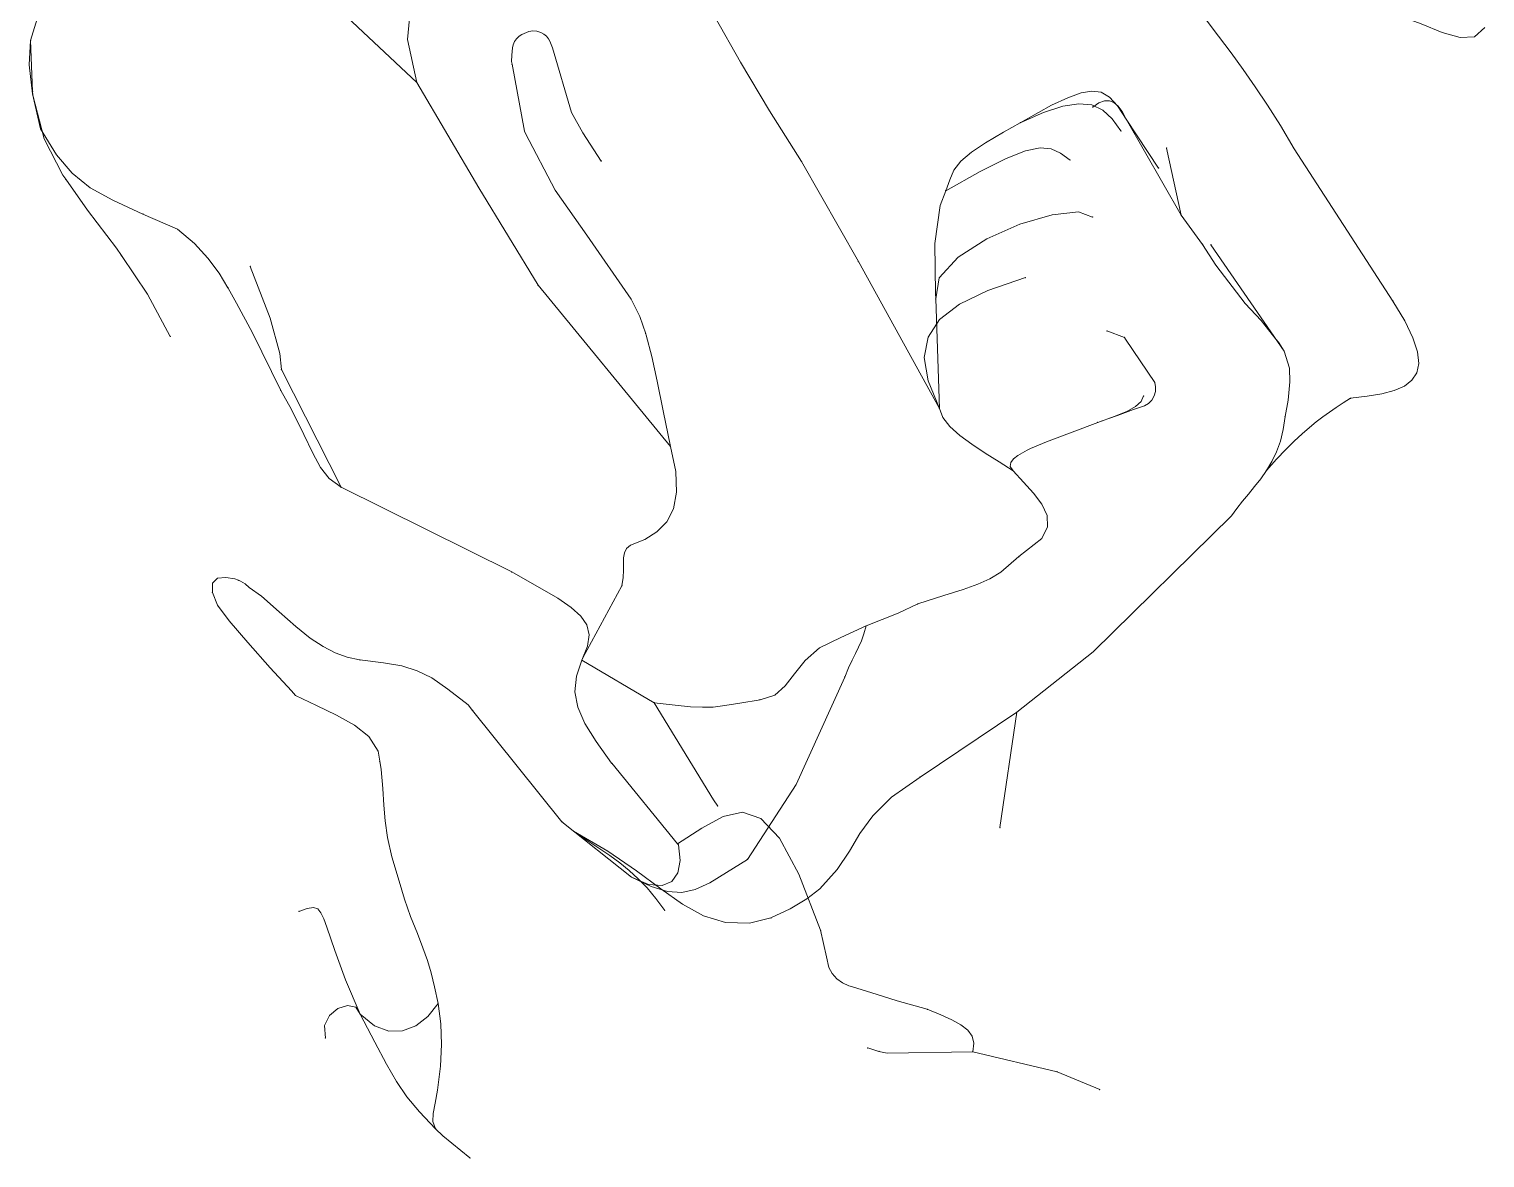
# Model space of a CAD drawing. Extents: x 803230 to 804652, y 9120146 to 9122355.
# Drawn here: x 803247 to 804646, y 9120146 to 9121231 of the extents above; entities that cross this region are included whole.
import ezdxf

# ---------------------------------------------------------------- set-up
doc = ezdxf.new("R2010")
doc.units = 0
doc.header["$MEASUREMENT"] = 0
for name, color, linetype, lineweight in [('CH', 96, 'Continuous', 0), ('F10', 96, 'Continuous', 0), ('F10-1', 96, 'Continuous', 0), ('F10-2', 96, 'Continuous', 0), ('F10-3', 96, 'Continuous', 0), ('F10-4', 96, 'Continuous', 0), ('F10-5', 96, 'Continuous', 0), ('F10-6', 96, 'Continuous', 0), ('F10-7', 96, 'Continuous', 0), ('F10-8', 96, 'Continuous', 0), ('F10-9', 96, 'Continuous', 0), ('F10_R18', 96, 'Continuous', 0), ('F10_R19', 96, 'Continuous', 0), ('F10_R20', 96, 'Continuous', 0), ('F10_R21', 96, 'Continuous', 0), ('F10_R22', 96, 'Continuous', 0), ('F10_R23', 96, 'Continuous', 0), ('F10_R24', 96, 'Continuous', 0), ('F10_R25', 96, 'Continuous', 0), ('F10_R26', 96, 'Continuous', 0), ('F10_R27', 96, 'Continuous', 0), ('F10_R28', 96, 'Continuous', 0), ('F10_R29', 96, 'Continuous', 0), ('F10_R29-1', 96, 'Continuous', 0), ('F10_R30', 96, 'Continuous', 0), ('F10_R31', 96, 'Continuous', 0), ('F10_R32', 96, 'Continuous', 0), ('F10_R33', 96, 'Continuous', 0), ('F10_R34', 96, 'Continuous', 0), ('F10_R35', 96, 'Continuous', 0), ('F10_R36', 96, 'Continuous', 0), ('F10_R37', 96, 'Continuous', 0), ('F10_R38', 96, 'Continuous', 0), ('F10_R39', 96, 'Continuous', 0), ('F10_R40', 96, 'Continuous', 0), ('F10_R41', 96, 'Continuous', 0), ('F10_R42', 96, 'Continuous', 0), ('F10_R43', 96, 'Continuous', 0), ('F10_R44', 96, 'Continuous', 0), ('F10_R45', 96, 'Continuous', 0), ('F12', 96, 'Continuous', 0), ('F12-1', 96, 'Continuous', 0), ('F12-2', 96, 'Continuous', 0), ('F12-3', 96, 'Continuous', 0), ('F12-4', 96, 'Continuous', 0), ('F12-5', 96, 'Continuous', 0), ('F12-6', 96, 'Continuous', 0), ('F12-7', 96, 'Continuous', 0), ('F12-8', 96, 'Continuous', 0), ('F12-9', 96, 'Continuous', 0), ('F12_R01', 96, 'Continuous', 0), ('F12_R02', 96, 'Continuous', 0), ('F12_R03', 96, 'Continuous', 0), ('F12_R04', 96, 'Continuous', 0), ('F12_R05', 96, 'Continuous', 0), ('F12_R06', 96, 'Continuous', 0), ('F12_R07', 96, 'Continuous', 0), ('F12_R08', 96, 'Continuous', 0), ('F12_R09', 96, 'Continuous', 0), ('F12_R10', 96, 'Continuous', 0), ('F12_R11', 96, 'Continuous', 0), ('F12_R12', 96, 'Continuous', 0), ('F12_R13', 96, 'Continuous', 0), ('F12_R14', 96, 'Continuous', 0), ('F12_R15', 96, 'Continuous', 0), ('F12_R16', 96, 'Continuous', 0), ('F12_R17', 96, 'Continuous', 0), ('F12_R18', 96, 'Continuous', 0), ('F12_R20', 96, 'Continuous', 0), ('F13', 96, 'Continuous', 0), ('F13-1', 96, 'Continuous', 0), ('F13-2', 96, 'Continuous', 0), ('F13-3', 96, 'Continuous', 0), ('F13-4', 96, 'Continuous', 0), ('F13-5', 96, 'Continuous', 0), ('F13-6', 96, 'Continuous', 0), ('F13-7', 96, 'Continuous', 0), ('F13-8', 96, 'Continuous', 0), ('F13-9', 96, 'Continuous', 0), ('F13_R01', 96, 'Continuous', 0), ('F13_R02', 96, 'Continuous', 0), ('F13_R03', 96, 'Continuous', 0), ('F13_R04', 96, 'Continuous', 0), ('F13_R05', 96, 'Continuous', 0), ('F13_R06', 96, 'Continuous', 0), ('F13_R06-1', 96, 'Continuous', 0), ('F13_R06-2', 96, 'Continuous', 0), ('F13_R06-3', 96, 'Continuous', 0), ('F13_R07', 96, 'Continuous', 0), ('F13_R08', 96, 'Continuous', 0), ('F13_R09', 96, 'Continuous', 0), ('F14', 96, 'Continuous', 0), ('F14-1', 96, 'Continuous', 0), ('F14-2', 96, 'Continuous', 0), ('F14-3', 96, 'Continuous', 0), ('F14_R01', 96, 'Continuous', 0), ('F14_R02', 96, 'Continuous', 0), ('F14_R03', 96, 'Continuous', 0), ('F14_R04', 96, 'Continuous', 0), ('F14_R05', 96, 'Continuous', 0), ('F14_R06', 96, 'Continuous', 0), ('F14_R07', 96, 'Continuous', 0), ('F9_R01', 96, 'Continuous', 0), ('F9_R02', 96, 'Continuous', 0), ('F9_R03', 96, 'Continuous', 0), ('F9_R08', 96, 'Continuous', 0), ('F9_R09', 96, 'Continuous', 0), ('F9_R10', 96, 'Continuous', 0), ('F9_R11', 96, 'Continuous', 0), ('F9_R12', 96, 'Continuous', 0), ('Node-1', 96, 'Continuous', 0), ('Node-100', 96, 'Continuous', 0), ('Node-14', 96, 'Continuous', 0), ('Node-15', 96, 'Continuous', 0), ('Node-16', 96, 'Continuous', 0), ('Node-18', 96, 'Continuous', 0), ('Node-19', 96, 'Continuous', 0), ('Node-20', 96, 'Continuous', 0), ('Node-21', 96, 'Continuous', 0), ('Node-22', 96, 'Continuous', 0), ('Node-23', 96, 'Continuous', 0), ('Node-24', 96, 'Continuous', 0), ('Node-25', 96, 'Continuous', 0), ('Node-26', 96, 'Continuous', 0), ('Node-27', 96, 'Continuous', 0), ('Node-28', 96, 'Continuous', 0), ('Node-29', 96, 'Continuous', 0), ('Node-30', 96, 'Continuous', 0), ('Node-31', 96, 'Continuous', 0), ('Node-32', 96, 'Continuous', 0), ('Node-33', 96, 'Continuous', 0), ('Node-34', 96, 'Continuous', 0), ('Node-35', 96, 'Continuous', 0), ('Node-36', 96, 'Continuous', 0), ('Node-37', 96, 'Continuous', 0), ('Node-38', 96, 'Continuous', 0), ('Node-40', 96, 'Continuous', 0), ('Node-41', 96, 'Continuous', 0), ('Node-48', 96, 'Continuous', 0), ('Node-62', 96, 'Continuous', 0), ('Node-64', 96, 'Continuous', 0), ('Node-65', 96, 'Continuous', 0), ('Node-66', 96, 'Continuous', 0), ('Node-67', 96, 'Continuous', 0), ('Node-68', 96, 'Continuous', 0), ('Node-69', 96, 'Continuous', 0), ('Node-70', 96, 'Continuous', 0), ('Node-71', 96, 'Continuous', 0), ('Node-72', 96, 'Continuous', 0), ('Node-73', 96, 'Continuous', 0), ('Node-74', 96, 'Continuous', 0), ('Node-75', 96, 'Continuous', 0), ('Node-76', 96, 'Continuous', 0), ('Node-77', 96, 'Continuous', 0), ('Node-78', 96, 'Continuous', 0), ('Node-79', 96, 'Continuous', 0), ('Node-80', 96, 'Continuous', 0), ('Node-81', 96, 'Continuous', 0), ('Node-83', 96, 'Continuous', 0), ('Node-85', 96, 'Continuous', 0), ('Node-86', 96, 'Continuous', 0), ('Node-87', 96, 'Continuous', 0), ('Node-88', 96, 'Continuous', 0), ('Node-89', 96, 'Continuous', 0), ('Node-94', 96, 'Continuous', 0), ('Road-1', 96, 'Continuous', 0), ('Road-2', 96, 'Continuous', 0), ('Road-3', 96, 'Continuous', 0), ('Road_A', 96, 'Continuous', 0), ('Road_A-1', 96, 'Continuous', 0), ('Road_A-10', 96, 'Continuous', 0), ('Road_A-11', 96, 'Continuous', 0), ('Road_A-12', 96, 'Continuous', 0), ('Road_A-13', 96, 'Continuous', 0), ('Road_A-14', 96, 'Continuous', 0), ('Road_A-16', 96, 'Continuous', 0), ('Road_A-17', 96, 'Continuous', 0), ('Road_A-2', 96, 'Continuous', 0), ('Road_A-3', 96, 'Continuous', 0), ('Road_A-4', 96, 'Continuous', 0), ('Road_A-5', 96, 'Continuous', 0), ('Road_A-6', 96, 'Continuous', 0), ('Road_A-7', 96, 'Continuous', 0), ('Road_A-8', 96, 'Continuous', 0), ('Road_A-9', 96, 'Continuous', 0), ('Road_STK', 96, 'Continuous', 0), ('Road_STK-1', 96, 'Continuous', 0), ('Road_STK-2', 96, 'Continuous', 0), ('Road_STK-3', 96, 'Continuous', 0), ('STK01', 96, 'Continuous', 0), ('STK02', 96, 'Continuous', 0), ('STK03', 96, 'Continuous', 0), ('STK_C1', 96, 'Continuous', 0), ('STK_C2-4', 96, 'Continuous', 0)]:
    doc.layers.add(name, color=color, linetype=linetype, lineweight=lineweight)

msp = doc.modelspace()

# ---------------------------------------------------------------- linework, layer by layer
at = {"layer": 'CH'}
msp.add_point((803670.4, 9120146.3, 4122), dxfattribs=at)
at = {"layer": 'F10'}
msp.add_point((804247.3, 9121105.3, 4020), dxfattribs=at)
at = {"layer": 'F10-1'}
msp.add_point((804282.8, 9120941.1, 3980), dxfattribs=at)
at = {"layer": 'F10-2'}
msp.add_point((804269.1, 9121156.2, 4040), dxfattribs=at)
at = {"layer": 'F10-3'}
msp.add_point((804318, 9120878.5, 3990), dxfattribs=at)
at = {"layer": 'F10-4'}
msp.add_point((804332.5, 9121097.5, 4040), dxfattribs=at)
at = {"layer": 'F10-5'}
msp.add_point((804340.2, 9121116.8, 4050), dxfattribs=at)
at = {"layer": 'F10-6'}
msp.add_point((804269, 9121050.4, 4010), dxfattribs=at)
at = {"layer": 'F10-7'}
msp.add_point((804204.4, 9120992.3, 4000), dxfattribs=at)
at = {"layer": 'F10-8'}
msp.add_point((804382.8, 9121023.8, 4060), dxfattribs=at)
at = {"layer": 'F10-9'}
msp.add_point((804296.2, 9121133.3, 4030), dxfattribs=at)
at = {"layer": 'F10_R18'}
msp.add_polyline3d([(803825.6, 9120416.2, 4040), (803844.7, 9120407.1, 4038.3), (803860.4, 9120402.3, 4036.9), (803874, 9120401.4, 4035.8), (803887.1, 9120404.3, 4034.7), (803901, 9120410.7, 4033.5), (803917.2, 9120420.4, 4031.9), (803937.2, 9120433.1, 4030)], dxfattribs=at)
at = {"layer": 'F10_R19'}
msp.add_polyline3d([(803937.2, 9120433.1, 4030), (803984, 9120505, 4030)], dxfattribs=at)
at = {"layer": 'F10_R20'}
msp.add_polyline3d([(804030.8, 9120608.3, 4020), (803984, 9120505, 4030)], dxfattribs=at)
at = {"layer": 'F10_R21'}
msp.add_polyline3d([(804051.2, 9120657.5, 4020), (804049.1, 9120649.8, 4020), (804046.7, 9120643.2, 4020), (804044, 9120637.1, 4020), (804041.1, 9120631.1, 4020), (804037.9, 9120624.7, 4020), (804034.5, 9120617.2, 4020), (804030.8, 9120608.3, 4020)], dxfattribs=at)
at = {"layer": 'F10_R22'}
msp.add_polyline3d([(804101, 9120678.7, 4020), (804082.1, 9120669.9, 4020), (804051.2, 9120657.5, 4020)], dxfattribs=at)
at = {"layer": 'F10_R23'}
msp.add_polyline3d([(804101, 9120678.7, 4020), (804126, 9120686.7, 4017.6), (804144.6, 9120692.6, 4015.8), (804158.7, 9120697.7, 4014.4), (804170.2, 9120702.9, 4013.3), (804180.9, 9120709.3, 4012.1), (804198.2, 9120724.2, 4010)], dxfattribs=at)
at = {"layer": 'F10_R24'}
msp.add_polyline3d([(804192.6, 9120806.6, 4000), (804202.7, 9120795.8, 4001.4), (804212.3, 9120785.1, 4002.8), (804220.3, 9120774.5, 4004), (804225.2, 9120763.8, 4005.1), (804225.7, 9120752.9, 4006.2), (804220.3, 9120741.7, 4007.3), (804198.2, 9120724.2, 4010)], dxfattribs=at)
at = {"layer": 'F10_R25'}
msp.add_polyline3d([(804121.7, 9120866.6, 4000), (804125, 9120857.8, 4000), (804131.7, 9120849.2, 4000), (804141.3, 9120840.6, 4000), (804152.8, 9120832.1, 4000), (804165.7, 9120823.7, 4000), (804179.2, 9120815.2, 4000), (804192.6, 9120806.6, 4000)], dxfattribs=at)
at = {"layer": 'F10_R26'}
msp.add_polyline3d([(804199.5, 9121141.1, 4030), (804183.3, 9121132, 4028.1), (804166.1, 9121121.8, 4026.1), (804152.5, 9121112.7, 4024.5), (804142.5, 9121104.1, 4023.2), (804135.7, 9121095.4, 4022.1), (804131.8, 9121086.1, 4021.1), (804127.9, 9121075.7, 4020)], dxfattribs=at)
at = {"layer": 'F10_R27'}
msp.add_polyline3d([(804127.9, 9121075.7, 4020), (804122.5, 9121061.6, 4018.6), (804117.3, 9121025, 4015.1), (804118, 9120977.1, 4010.5), (804118.2, 9120971.8, 4010)], dxfattribs=at)
at = {"layer": 'F10_R28'}
msp.add_polyline3d([(804127.9, 9121075.7, 4020), (804160.8, 9121094.1, 4020), (804185.9, 9121106.6, 4020), (804204.6, 9121114, 4020), (804218.5, 9121116.9, 4020), (804229.2, 9121116, 4020), (804238.3, 9121111.9, 4020), (804247.3, 9121105.3, 4020)], dxfattribs=at)
at = {"layer": 'F10_R29'}
msp.add_polyline3d([(804118.2, 9120971.8, 4010), (804121.6, 9120992.1, 4010), (804139.7, 9121011.8, 4010), (804167.3, 9121029.4, 4010), (804199.2, 9121043.5, 4010), (804230.3, 9121052.7, 4010), (804255.3, 9121055.5, 4010), (804269, 9121050.4, 4010)], dxfattribs=at)
at = {"layer": 'F10_R29-1'}
msp.add_polyline3d([(804299.6, 9120934.8, 3980), (804282.8, 9120941.1, 3980)], dxfattribs=at)
at = {"layer": 'F10_R30'}
msp.add_polyline3d([(804118.2, 9120971.8, 4010), (804121.7, 9120866.6, 4000)], dxfattribs=at)
at = {"layer": 'F10_R31'}
msp.add_polyline3d([(804121.7, 9120866.6, 4000), (804111, 9120893, 4000), (804107.2, 9120915.6, 4000), (804110.8, 9120935, 4000), (804121.9, 9120951.9, 4000), (804141, 9120966.7, 4000), (804168.4, 9120980, 4000), (804204.4, 9120992.3, 4000)], dxfattribs=at)
at = {"layer": 'F10_R32'}
msp.add_polyline3d([(804274, 9120853.1, 3990), (804289.7, 9120858.7, 3990), (804301.8, 9120863.7, 3990), (804310.3, 9120868.3, 3990), (804315.6, 9120873.1, 3990), (804318, 9120878.5, 3990)], dxfattribs=at)
at = {"layer": 'F10_R33'}
msp.add_polyline3d([(804274, 9120853.1, 3990), (804224.7, 9120834.5, 3995.2), (804209.4, 9120828.1, 3996.8), (804206.1, 9120826.3, 3997.2), (804201.7, 9120824, 3997.7), (804197, 9120821.3, 3998.2), (804193, 9120818.1, 3998.7), (804190.3, 9120814.5, 3999.1), (804189.9, 9120810.7, 3999.5), (804192.6, 9120806.6, 4000)], dxfattribs=at)
at = {"layer": 'F10_R34'}
msp.add_polyline3d([(804299.6, 9120934.8, 3980), (804300.6, 9120933.2, 3980.1), (804328.7, 9120891.6, 3984.1), (804329.6, 9120887.3, 3984.5), (804329.4, 9120882.8, 3984.8), (804328.1, 9120878.5, 3985.2), (804325.8, 9120874.6, 3985.5), (804322.6, 9120871.4, 3985.9), (804318.8, 9120869, 3986.2), (804308.2, 9120865.4, 3987.1), (804293.1, 9120859.9, 3988.4), (804278.1, 9120854.5, 3989.7), (804274, 9120853.1, 3990)], dxfattribs=at)
at = {"layer": 'F10_R35'}
msp.add_polyline3d([(804301.2, 9121144.6, 4040), (804354.1, 9121052.3, 4050)], dxfattribs=at)
at = {"layer": 'F10_R36'}
msp.add_polyline3d([(804301.2, 9121144.6, 4040), (804297.4, 9121151.8, 4040), (804293.5, 9121157.2, 4040), (804289.5, 9121160.7, 4040), (804285.2, 9121162.3, 4040), (804280.4, 9121162.1, 4040), (804275.1, 9121160.1, 4040), (804269.1, 9121156.2, 4040)], dxfattribs=at)
at = {"layer": 'F10_R37'}
msp.add_polyline3d([(804301.2, 9121144.6, 4040), (804332.5, 9121097.5, 4040)], dxfattribs=at)
at = {"layer": 'F10_R38'}
msp.add_polyline3d([(804301.2, 9121144.6, 4040), (804293.1, 9121157.3, 4038.9), (804285.3, 9121165.8, 4038), (804277.3, 9121170.5, 4037.3), (804268.4, 9121171.6, 4036.6), (804257.9, 9121169.7, 4035.8), (804245.2, 9121165, 4034.8), (804229.6, 9121157.9, 4033.5), (804204.4, 9121143.8, 4030.6), (804199.5, 9121141.1, 4030)], dxfattribs=at)
at = {"layer": 'F10_R39'}
msp.add_polyline3d([(804199.5, 9121141.1, 4030), (804221.9, 9121151, 4030), (804240.4, 9121157.1, 4030), (804255.7, 9121159.4, 4030), (804268.2, 9121158.2, 4030), (804278.7, 9121153.3, 4030), (804287.9, 9121145, 4030), (804296.2, 9121133.3, 4030)], dxfattribs=at)
at = {"layer": 'F10_R40'}
msp.add_polyline3d([(804354.1, 9121052.3, 4050), (804374.8, 9121024.2, 4050)], dxfattribs=at)
at = {"layer": 'F10_R41'}
msp.add_polyline3d([(804354.1, 9121052.3, 4050), (804340.2, 9121116.8, 4050)], dxfattribs=at)
at = {"layer": 'F10_R42'}
msp.add_polyline3d([(804374.8, 9121024.2, 4050), (804387.4, 9121004.3, 4051.9), (804415.8, 9120967.4, 4055.7), (804431.1, 9120951.1, 4057.5), (804445.3, 9120933.1, 4059.4), (804447.6, 9120930.2, 4059.7), (804453.1, 9120921.7, 4060)], dxfattribs=at)
at = {"layer": 'F10_R43'}
msp.add_polyline3d([(804382.8, 9121023.8, 4060), (804453.1, 9120921.7, 4060)], dxfattribs=at)
at = {"layer": 'F10_R44'}
msp.add_polyline3d([(804453.1, 9120921.7, 4060), (804458.4, 9120905.1, 4061), (804458.7, 9120892.1, 4061.7), (804457, 9120874.5, 4062.6), (804454.1, 9120858.7, 4063.5)], dxfattribs=at)
at = {"layer": 'F10_R45'}
msp.add_polyline3d([(804454.1, 9120858.7, 4063.6), (804452.3, 9120846.4, 4063.4), (804449.5, 9120835.1, 4063.3), (804445.7, 9120824.9, 4063.2), (804441.2, 9120815.6, 4063.1), (804436.1, 9120807, 4063)], dxfattribs=at)
at = {"layer": 'F12'}
msp.add_point((803847.6, 9120583.7, 4010), dxfattribs=at)
at = {"layer": 'F12-1'}
msp.add_point((803908.7, 9120484.4, 4000), dxfattribs=at)
at = {"layer": 'F12-2'}
msp.add_point((803770.1, 9120460.2, 4050), dxfattribs=at)
at = {"layer": 'F12-3'}
msp.add_point((803752.4, 9121076.2, 3970), dxfattribs=at)
at = {"layer": 'F12-4'}
msp.add_point((803711, 9121197.4, 3960), dxfattribs=at)
at = {"layer": 'F12-5'}
msp.add_point((803870.1, 9120448.2, 4030), dxfattribs=at)
at = {"layer": 'F12-6'}
msp.add_point((803806.7, 9120525.5, 4020), dxfattribs=at)
at = {"layer": 'F12-7'}
msp.add_point((803796.7, 9121104.2, 3950), dxfattribs=at)
at = {"layer": 'F12-8'}
msp.add_point((803857.7, 9120384.1, 4040), dxfattribs=at)
at = {"layer": 'F12-9'}
msp.add_point((803839.5, 9120938.4, 3980), dxfattribs=at)
at = {"layer": 'F12_R01'}
msp.add_polyline3d([(803770.1, 9120460.2, 4050), (803782.9, 9120451.7, 4048.7), (803804.9, 9120436.8, 4046.4), (803814.5, 9120429.7, 4045.4), (803823.6, 9120422.4, 4044.4), (803832.2, 9120414.5, 4043.4), (803840.7, 9120405.7, 4042.4), (803849.1, 9120395.7, 4041.2), (803857.7, 9120384.1, 4040)], dxfattribs=at)
at = {"layer": 'F12_R02'}
msp.add_polyline3d([(803825.6, 9120416.2, 4040), (803825.9, 9120416, 4040), (803842.2, 9120409, 4037.7), (803855.1, 9120407.9, 4036.1), (803864.5, 9120411.8, 4034.8), (803870.3, 9120420.2, 4033.6), (803872.5, 9120432.2, 4032), (803871, 9120447.2, 4030.1), (803870.1, 9120448.2, 4030)], dxfattribs=at)
at = {"layer": 'F12_R03'}
msp.add_polyline3d([(803870.1, 9120448.2, 4030), (803806.7, 9120525.5, 4020), (803806.6, 9120525.6, 4020)], dxfattribs=at)
at = {"layer": 'F12_R04'}
msp.add_polyline3d([(803806.6, 9120525.6, 4020), (803791.9, 9120546.3, 4017.7), (803780.9, 9120563.9, 4015.8), (803774, 9120579.4, 4014.2), (803771.3, 9120594.1, 4012.9), (803772.9, 9120609.4, 4011.5), (803778.1, 9120624.6, 4010)], dxfattribs=at)
at = {"layer": 'F12_R05'}
msp.add_polyline3d([(803904.5, 9120490.4, 4000), (803847.6, 9120583.7, 4010)], dxfattribs=at)
at = {"layer": 'F12_R06'}
msp.add_polyline3d([(803778.1, 9120624.6, 4010), (803847.6, 9120583.7, 4010)], dxfattribs=at)
at = {"layer": 'F12_R07'}
msp.add_polyline3d([(803778.1, 9120624.6, 4010), (803778.8, 9120626.7, 4009.8), (803816.5, 9120696.2, 4000)], dxfattribs=at)
at = {"layer": 'F12_R08'}
msp.add_polyline3d([(803863.2, 9120830.1, 3990), (803868.3, 9120805.9, 3992.1), (803869.1, 9120786.1, 3993.8), (803866, 9120770.1, 3995.2), (803859.6, 9120757.5, 3996.4), (803850.2, 9120747.8, 3997.6), (803838.4, 9120740.5, 3998.7), (803824.7, 9120735.1, 4000)], dxfattribs=at)
at = {"layer": 'F12_R09'}
msp.add_polyline3d([(803816.5, 9120696.2, 4000), (803817.7, 9120704.1, 4000), (803818, 9120711.2, 4000), (803817.9, 9120717.5, 4000), (803818, 9120723, 4000), (803818.9, 9120727.8, 4000), (803820.9, 9120731.8, 4000), (803824.7, 9120735.1, 4000)], dxfattribs=at)
at = {"layer": 'F12_R10'}
msp.add_polyline3d([(803863.2, 9120830.1, 3990), (803856.1, 9120864.1, 3986.9), (803850.5, 9120892.6, 3984.2), (803845.4, 9120916.5, 3982), (803840, 9120937, 3980.1), (803839.5, 9120938.4, 3980)], dxfattribs=at)
at = {"layer": 'F12_R11'}
msp.add_polyline3d([(803779, 9121131.3, 3950), (803796.7, 9121104.2, 3950)], dxfattribs=at)
at = {"layer": 'F12_R12'}
msp.add_polyline3d([(803711, 9121197.4, 3960), (803710.5, 9121200.1, 3959.8), (803710.6, 9121205.9, 3959.5), (803711.4, 9121213.2, 3959), (803712, 9121216, 3958.9), (803713.3, 9121219.1, 3958.7), (803715.2, 9121221.9, 3958.6), (803717.6, 9121224.2, 3958.5), (803720.2, 9121225.9, 3958.4), (803727.2, 9121228.8, 3958), (803731, 9121229.4, 3957.9), (803734.8, 9121229.1, 3957.7), (803738.5, 9121227.9, 3957.6), (803741.4, 9121226.3, 3957.5), (803743.9, 9121224.2, 3957.4), (803745.9, 9121221.6, 3957.3), (803747.1, 9121219.6, 3957.2), (803749.7, 9121213.2, 3956.7), (803768.2, 9121150.8, 3951.6), (803779, 9121131.3, 3950)], dxfattribs=at)
at = {"layer": 'F12_R13'}
msp.add_polyline3d([(803752.4, 9121076.2, 3970), (803723.7, 9121130.7, 3965.1), (803722.9, 9121133, 3965.1), (803711, 9121197.4, 3960)], dxfattribs=at)
at = {"layer": 'F12_R14'}
msp.add_polyline3d([(803782.7, 9121033.1, 3970), (803752.4, 9121076.2, 3970)], dxfattribs=at)
at = {"layer": 'F12_R15'}
msp.add_polyline3d([(803839.5, 9120938.4, 3980), (803833.6, 9120955, 3978.4), (803825.4, 9120971.6, 3976.7), (803782.7, 9121033.1, 3970)], dxfattribs=at)
at = {"layer": 'F12_R16'}
msp.add_polyline3d([(803847.6, 9120583.7, 4010), (803867.6, 9120581.4, 4012), (803882.4, 9120579.9, 4013.4), (803893.9, 9120579.3, 4014.6), (803904.3, 9120579.6, 4015.6), (803915.6, 9120580.9, 4016.7), (803929.9, 9120583.2, 4018.1), (803949.3, 9120586.5, 4020.1)], dxfattribs=at)
at = {"layer": 'F12_R17'}
msp.add_polyline3d([(804051.2, 9120657.5, 4020), (804027.1, 9120646.5, 4020), (804006.6, 9120636.5, 4020), (803992.6, 9120624.3, 4020), (803982.4, 9120611.5, 4020.1), (803973.5, 9120599.8, 4020.1), (803963.4, 9120590.9, 4020.1), (803949.3, 9120586.5, 4020.1)], dxfattribs=at)
at = {"layer": 'F12_R18'}
msp.add_polyline3d([(803904.5, 9120490.4, 4000), (803908.7, 9120484.4, 4000)], dxfattribs=at)
at = {"layer": 'F12_R20'}
msp.add_polyline3d([(803758.8, 9120469.3, 4050), (803825.6, 9120416.2, 4040)], dxfattribs=at)
at = {"layer": 'F13'}
msp.add_point((803489.2, 9120903.9, 4000), dxfattribs=at)
at = {"layer": 'F13-1'}
msp.add_point((803488.6, 9120883.9, 4010), dxfattribs=at)
at = {"layer": 'F13-2'}
msp.add_point((803459.3, 9121003.1, 3990), dxfattribs=at)
at = {"layer": 'F13-3'}
msp.add_point((803382.4, 9120935.7, 4080), dxfattribs=at)
at = {"layer": 'F13-4'}
msp.add_point((803335.4, 9121013.4, 4070), dxfattribs=at)
at = {"layer": 'F13-5'}
msp.add_point((803437.8, 9120982.6, 4020), dxfattribs=at)
at = {"layer": 'F13-6'}
msp.add_point((803356, 9121053.4, 4030), dxfattribs=at)
at = {"layer": 'F13-7'}
msp.add_point((803281.8, 9121086.8, 4060), dxfattribs=at)
at = {"layer": 'F13-8'}
msp.add_point((803257.6, 9121135.3, 4040), dxfattribs=at)
at = {"layer": 'F13-9'}
msp.add_point((803250, 9121171.1, 4050), dxfattribs=at)
at = {"layer": 'F13_R01'}
msp.add_polyline3d([(803248.1, 9121220.2, 4044.6), (803254.3, 9121241.1, 4045.7), (803265.4, 9121260.9, 4047), (803281.5, 9121281.4, 4048.3), (803302.7, 9121304.1, 4050)], dxfattribs=at)
at = {"layer": 'F13_R02'}
msp.add_polyline3d([(803710.6, 9120709.4, 4000), (803546.6, 9120790.8, 4000)], dxfattribs=at)
at = {"layer": 'F13_R03'}
msp.add_polyline3d([(803546.6, 9120790.8, 4000), (803535.1, 9120799.3, 4001.3), (803526.7, 9120809.8, 4002.5), (803519.4, 9120823.4, 4003.9), (803510.9, 9120841.6, 4005.7), (803499, 9120865.6, 4008.1), (803488.6, 9120883.9, 4010)], dxfattribs=at)
at = {"layer": 'F13_R04'}
msp.add_polyline3d([(803488.6, 9120883.9, 4010), (803461.5, 9120939.3, 4015.6), (803446, 9120967.6, 4018.5), (803438.1, 9120982, 4019.9), (803437.8, 9120982.6, 4020)], dxfattribs=at)
at = {"layer": 'F13_R05'}
msp.add_polyline3d([(803437.8, 9120982.6, 4020), (803429.2, 9120996.6, 4021.5), (803418.6, 9121011, 4023.1), (803405.6, 9121025.1, 4024.8), (803389.4, 9121038.8, 4026.7), (803356, 9121053.4, 4030)], dxfattribs=at)
at = {"layer": 'F13_R06'}
msp.add_polyline3d([(803281.8, 9121086.8, 4060), (803279.1, 9121090.6, 4059.5), (803261, 9121125.8, 4055.1), (803250.1, 9121167.5, 4050.4), (803250, 9121171.1, 4050)], dxfattribs=at)
at = {"layer": 'F13_R06-1'}
msp.add_polyline3d([(803382.4, 9120935.7, 4080), (803360.6, 9120976.3, 4074.9), (803335.4, 9121013.4, 4070)], dxfattribs=at)
at = {"layer": 'F13_R06-2'}
msp.add_polyline3d([(803335.4, 9121013.4, 4070), (803330.5, 9121020.5, 4069.1), (803302.8, 9121057, 4064), (803281.8, 9121086.8, 4060)], dxfattribs=at)
at = {"layer": 'F13_R06-3'}
msp.add_polyline3d([(803250, 9121171.1, 4050), (803248.1, 9121220.2, 4044.6)], dxfattribs=at)
at = {"layer": 'F13_R07'}
msp.add_polyline3d([(803257.6, 9121135.3, 4040), (803273, 9121110.4, 4037.8), (803288.1, 9121092.5, 4036), (803305.3, 9121078.7, 4034.3), (803327.1, 9121066.6, 4032.4), (803356, 9121053.4, 4030)], dxfattribs=at)
at = {"layer": 'F13_R08'}
msp.add_polyline3d([(803257.6, 9121135.3, 4040), (803249.9, 9121169, 4041.8), (803246.6, 9121196.8, 4043.3), (803248.1, 9121220.2, 4044.6)], dxfattribs=at)
at = {"layer": 'F13_R09'}
msp.add_polyline3d([(803778.1, 9120624.6, 4010), (803783.3, 9120638, 4008.8), (803784.9, 9120649.1, 4007.9), (803782.8, 9120658.5, 4007.2), (803777.1, 9120667, 4006.4), (803767.8, 9120675.3, 4005.3), (803754.8, 9120684.3, 4004.1), (803710.6, 9120709.4, 4000)], dxfattribs=at)
at = {"layer": 'F14'}
msp.add_point((804007.5, 9120365, 4030), dxfattribs=at)
at = {"layer": 'F14-1'}
msp.add_point((804275.9, 9120211.9, 4010), dxfattribs=at)
at = {"layer": 'F14-2'}
msp.add_point((804153.8, 9120248.3, 4020), dxfattribs=at)
at = {"layer": 'F14-3'}
msp.add_point((804052.9, 9120252, 4010), dxfattribs=at)
at = {"layer": 'F14_R01'}
msp.add_polyline3d([(803870.1, 9120448.2, 4030), (803893.5, 9120463.3, 4030), (803914, 9120474.4, 4030), (803932.5, 9120478.5, 4030), (803950.2, 9120472.6, 4030), (803967.9, 9120453.7, 4030), (803986.7, 9120418.9, 4030), (804007.5, 9120365, 4030)], dxfattribs=at)
at = {"layer": 'F14_R02'}
msp.add_polyline3d([(804007.5, 9120365, 4030), (804013.1, 9120339.6, 4027.9), (804015.6, 9120329.4, 4027.2), (804018.7, 9120323.5, 4026.9), (804023.1, 9120318.4, 4026.7), (804028.5, 9120314.4, 4026.4), (804034.7, 9120311.6, 4026.1), (804038.2, 9120310.8, 4025.9), (804051.8, 9120306.6, 4024.8), (804066.9, 9120301.8, 4023.6), (804081.2, 9120297.2, 4022.4), (804110, 9120289.2, 4020)], dxfattribs=at)
at = {"layer": 'F14_R03'}
msp.add_polyline3d([(804234.9, 9120229, 4010), (804275.9, 9120211.9, 4010)], dxfattribs=at)
at = {"layer": 'F14_R04'}
msp.add_polyline3d([(804153.8, 9120248.3, 4020), (804234.9, 9120229, 4010)], dxfattribs=at)
at = {"layer": 'F14_R05'}
msp.add_polyline3d([(804153.8, 9120248.3, 4020), (804071.5, 9120246.8, 4010.9), (804063.6, 9120248.6, 4010)], dxfattribs=at)
at = {"layer": 'F14_R06'}
msp.add_polyline3d([(804110, 9120289.2, 4020), (804123, 9120283.8, 4020), (804133.8, 9120278.8, 4020), (804142.5, 9120274, 4020), (804149, 9120269, 4020), (804153.1, 9120263.2, 4020), (804154.7, 9120256.5, 4020), (804153.8, 9120248.3, 4020)], dxfattribs=at)
at = {"layer": 'F14_R07'}
msp.add_polyline3d([(804063.6, 9120248.6, 4010), (804052.9, 9120252, 4010)], dxfattribs=at)
at = {"layer": 'F9_R01'}
msp.add_polyline3d([(804043.9, 9121007.7, 4000), (804121.7, 9120866.6, 4000)], dxfattribs=at)
at = {"layer": 'F9_R02'}
msp.add_polyline3d([(803989.2, 9121103.8, 4010), (804043.9, 9121007.7, 4000)], dxfattribs=at)
at = {"layer": 'F9_R03'}
msp.add_polyline3d([(803863, 9121365.5, 4010), (803863.1, 9121345, 4010), (803871, 9121317, 4010), (803885.5, 9121282.6, 4010), (803905.7, 9121243, 4010), (803930.4, 9121199.2, 4010), (803958.5, 9121152.4, 4010), (803989.2, 9121103.8, 4010)], dxfattribs=at)
at = {"layer": 'F9_R08'}
msp.add_polyline3d([(803863.2, 9120830.1, 3990), (803736, 9120985, 3990)], dxfattribs=at)
at = {"layer": 'F9_R09'}
msp.add_polyline3d([(803679.1, 9121078.5, 4000), (803619.4, 9121179.7, 4000)], dxfattribs=at)
at = {"layer": 'F9_R10'}
msp.add_polyline3d([(803679.1, 9121078.5, 4000), (803736, 9120985, 3990)], dxfattribs=at)
at = {"layer": 'F9_R11'}
msp.add_polyline3d([(803619.4, 9121179.7, 4000), (803610.5, 9121221.2, 4000), (803613.2, 9121251.6, 4000), (803624.8, 9121275, 4000), (803642.8, 9121295.6, 4000), (803657.4, 9121312.3, 4000), (803672.6, 9121326, 4000), (803686.9, 9121337.6, 4000), (803698.9, 9121348.1, 4000), (803707.3, 9121358.3, 4000), (803710.6, 9121369.3, 4000), (803707.5, 9121382, 4000)], dxfattribs=at)
at = {"layer": 'F9_R12'}
msp.add_polyline3d([(803619.4, 9121179.7, 4000), (803541.9, 9121252.4, 3990)], dxfattribs=at)
at = {"layer": 'Node-1'}
msp.add_point((803248.1, 9121220.2, 4044.6), dxfattribs=at)
at = {"layer": 'Node-100'}
msp.add_point((803422.8, 9120689.7, 4082.2), dxfattribs=at)
at = {"layer": 'Node-14'}
msp.add_point((804063.6, 9120248.6, 4010), dxfattribs=at)
at = {"layer": 'Node-15'}
msp.add_point((804234.9, 9120229, 4010), dxfattribs=at)
at = {"layer": 'Node-16'}
msp.add_point((804110, 9120289.2, 4020), dxfattribs=at)
at = {"layer": 'Node-18'}
msp.add_point((803546.6, 9120790.8, 4000), dxfattribs=at)
at = {"layer": 'Node-19'}
msp.add_point((803710.6, 9120709.4, 4000), dxfattribs=at)
at = {"layer": 'Node-20'}
msp.add_point((803778.1, 9120624.6, 4010), dxfattribs=at)
at = {"layer": 'Node-21'}
msp.add_point((804127.9, 9121075.7, 4020), dxfattribs=at)
at = {"layer": 'Node-22'}
msp.add_point((804118.2, 9120971.8, 4010), dxfattribs=at)
at = {"layer": 'Node-23'}
msp.add_point((804192.6, 9120806.6, 4000), dxfattribs=at)
at = {"layer": 'Node-24'}
msp.add_point((804198.2, 9120724.2, 4010), dxfattribs=at)
at = {"layer": 'Node-25'}
msp.add_point((804121.7, 9120866.6, 4000), dxfattribs=at)
at = {"layer": 'Node-26'}
msp.add_point((803825.6, 9120416.2, 4040), dxfattribs=at)
at = {"layer": 'Node-27'}
msp.add_point((803937.2, 9120433.1, 4030), dxfattribs=at)
at = {"layer": 'Node-28'}
msp.add_point((804199.5, 9121141.1, 4030), dxfattribs=at)
at = {"layer": 'Node-29'}
msp.add_point((804051.2, 9120657.5, 4020), dxfattribs=at)
at = {"layer": 'Node-30'}
msp.add_point((804030.8, 9120608.3, 4020), dxfattribs=at)
at = {"layer": 'Node-31'}
msp.add_point((803984, 9120505, 4030), dxfattribs=at)
at = {"layer": 'Node-32'}
msp.add_point((804101, 9120678.7, 4020), dxfattribs=at)
at = {"layer": 'Node-33'}
msp.add_point((804299.6, 9120934.8, 3980), dxfattribs=at)
at = {"layer": 'Node-34'}
msp.add_point((804274, 9120853.1, 3990), dxfattribs=at)
at = {"layer": 'Node-35'}
msp.add_point((804301.2, 9121144.6, 4040), dxfattribs=at)
at = {"layer": 'Node-36'}
msp.add_point((804354.1, 9121052.3, 4050), dxfattribs=at)
at = {"layer": 'Node-37'}
msp.add_point((804453.1, 9120921.7, 4060), dxfattribs=at)
at = {"layer": 'Node-38'}
msp.add_point((804374.8, 9121024.2, 4050), dxfattribs=at)
at = {"layer": 'Node-40'}
msp.add_point((804454.1, 9120858.7, 4063.6), dxfattribs=at)
at = {"layer": 'Node-41'}
msp.add_point((804436.1, 9120807, 4063), dxfattribs=at)
at = {"layer": 'Node-48'}
msp.add_point((803904.5, 9120490.4, 4000), dxfattribs=at)
at = {"layer": 'Node-62'}
msp.add_point((803758.8, 9120469.3, 4050), dxfattribs=at)
at = {"layer": 'Node-64'}
msp.add_point((803863.2, 9120830.1, 3990), dxfattribs=at)
at = {"layer": 'Node-65'}
msp.add_point((803824.7, 9120735.1, 4000), dxfattribs=at)
at = {"layer": 'Node-66'}
msp.add_point((803816.5, 9120696.2, 4000), dxfattribs=at)
at = {"layer": 'Node-67'}
msp.add_point((803779, 9121131.3, 3950), dxfattribs=at)
at = {"layer": 'Node-68'}
msp.add_point((803782.7, 9121033.1, 3970), dxfattribs=at)
at = {"layer": 'Node-69'}
msp.add_point((803949.3, 9120586.5, 4020.1), dxfattribs=at)
at = {"layer": 'Node-70'}
msp.add_point((804196.2, 9120574.7, 4060), dxfattribs=at)
at = {"layer": 'Node-71'}
msp.add_point((803498.9, 9120595, 4090), dxfattribs=at)
at = {"layer": 'Node-72'}
msp.add_point((803447.9, 9120701.5, 4080), dxfattribs=at)
at = {"layer": 'Node-73'}
msp.add_point((803564.7, 9120624.9, 4070), dxfattribs=at)
at = {"layer": 'Node-74'}
msp.add_point((803672.9, 9120576.4, 4060), dxfattribs=at)
at = {"layer": 'Node-75'}
msp.add_point((803637.4, 9120174.3, 4121.1), dxfattribs=at)
at = {"layer": 'Node-76'}
msp.add_point((803639.8, 9120294.5, 4118.1), dxfattribs=at)
at = {"layer": 'Node-77'}
msp.add_point((803959.7, 9120376.9, 4050), dxfattribs=at)
at = {"layer": 'Node-78'}
msp.add_point((803583.8, 9120527.5, 4100), dxfattribs=at)
at = {"layer": 'Node-79'}
msp.add_point((804103.2, 9120512.3, 4050), dxfattribs=at)
at = {"layer": 'Node-80'}
msp.add_point((804557.7, 9120969.7, 4085), dxfattribs=at)
at = {"layer": 'Node-81'}
msp.add_point((804462.7, 9121116.1, 4100), dxfattribs=at)
at = {"layer": 'Node-83'}
msp.add_point((804517, 9120876.3, 4070), dxfattribs=at)
at = {"layer": 'Node-85'}
msp.add_point((803989.2, 9121103.8, 4010), dxfattribs=at)
at = {"layer": 'Node-86'}
msp.add_point((803736, 9120985, 3990), dxfattribs=at)
at = {"layer": 'Node-87'}
msp.add_point((803679.1, 9121078.5, 4000), dxfattribs=at)
at = {"layer": 'Node-88'}
msp.add_point((803619.4, 9121179.7, 4000), dxfattribs=at)
at = {"layer": 'Node-89'}
msp.add_point((804043.9, 9121007.7, 4000), dxfattribs=at)
at = {"layer": 'Node-94'}
msp.add_point((803564.8, 9120284.5, 4122.9), dxfattribs=at)
at = {"layer": 'Road-1'}
msp.add_polyline3d([(803489.2, 9120903.9, 4000), (803487.7, 9120919.5, 3998.4), (803478.3, 9120953.2, 3995.2), (803459.3, 9121003.1, 3990)], dxfattribs=at)
at = {"layer": 'Road-2'}
msp.add_polyline3d([(803546.6, 9120790.8, 4000), (803489.2, 9120903.9, 4000)], dxfattribs=at)
at = {"layer": 'Road-3'}
msp.add_polyline3d([(803422.8, 9120689.7, 4082.2), (803422.9, 9120698.5, 4081.7), (803427.6, 9120703.4, 4081.3), (803435.9, 9120704.1, 4080.8), (803444.3, 9120702.8, 4080.3), (803447.9, 9120701.5, 4080)], dxfattribs=at)
at = {"layer": 'Road_A'}
msp.add_polyline3d([(803498.9, 9120595, 4090), (803478.5, 9120617.4, 4088), (803456.8, 9120641.5, 4085.9), (803439, 9120662.4, 4084.1), (803427.8, 9120677.5, 4083), (803422.8, 9120689.7, 4082.2)], dxfattribs=at)
at = {"layer": 'Road_A-1'}
msp.add_polyline3d([(803564.7, 9120624.9, 4070), (803587.4, 9120622.2, 4068.1), (803605.1, 9120619.1, 4066.6), (803619.8, 9120614.5, 4065.4), (803633.7, 9120607.5, 4064.1), (803649.3, 9120596.9, 4062.5), (803668.7, 9120581.7, 4060.5), (803672.9, 9120576.4, 4060)], dxfattribs=at)
at = {"layer": 'Road_A-10'}
msp.add_polyline3d([(804196.2, 9120574.7, 4060), (804103.2, 9120512.3, 4050)], dxfattribs=at)
at = {"layer": 'Road_A-11'}
msp.add_polyline3d([(804557.7, 9120969.7, 4085), (804462.7, 9121116.1, 4100)], dxfattribs=at)
at = {"layer": 'Road_A-12'}
msp.add_polyline3d([(804462.7, 9121116.1, 4100), (804449.5, 9121138.4, 4101), (804437.1, 9121158, 4101.9), (804425.4, 9121175.7, 4102.7), (804413.9, 9121192.2, 4103.4), (804402.2, 9121208.2, 4104.2), (804390.1, 9121224.4, 4104.9), (804377.2, 9121241.4, 4105.7), (804363.1, 9121259.9, 4106.6), (804347.6, 9121280.8, 4107.6), (804330.2, 9121304.5, 4108.7), (804310.7, 9121331.9, 4110)], dxfattribs=at)
at = {"layer": 'Road_A-13'}
msp.add_polyline3d([(804436.1, 9120807, 4063), (804430.6, 9120799, 4063), (804424.8, 9120791.4, 4062.9), (804418.9, 9120784.2, 4062.8), (804413.1, 9120777.3, 4062.7), (804407.6, 9120770.3, 4062.6), (804402.4, 9120763.3, 4062.5), (804269.4, 9120632.6, 4060.8), (804196.2, 9120574.7, 4060)], dxfattribs=at)
at = {"layer": 'Road_A-14'}
msp.add_polyline3d([(803959.7, 9120376.9, 4050), (803978.4, 9120385.5, 4050), (803994.4, 9120395.4, 4050), (804006.7, 9120404.7, 4050), (804023.5, 9120423.5, 4050), (804035.2, 9120441, 4050), (804045.4, 9120457.9, 4050), (804057.7, 9120475, 4050), (804075.8, 9120492.9, 4050), (804103.2, 9120512.3, 4050)], dxfattribs=at)
at = {"layer": 'Road_A-16'}
msp.add_polyline3d([(804517, 9120876.3, 4070), (804532.9, 9120878.3, 4071.6), (804547, 9120880.7, 4073.1), (804559, 9120883.9, 4074.4), (804568.7, 9120888.1, 4075.5), (804576, 9120893.7, 4076.4), (804580.7, 9120900.8, 4077.3), (804582.6, 9120909.7, 4078.2), (804581.4, 9120920.9, 4079.4), (804577, 9120934.4, 4080.9), (804569.1, 9120950.6, 4082.7), (804557.7, 9120969.7, 4085)], dxfattribs=at)
at = {"layer": 'Road_A-17'}
msp.add_polyline3d([(804436.1, 9120807, 4063), (804445.9, 9120817.7, 4064), (804454.8, 9120827, 4064.8), (804462.9, 9120835, 4065.6), (804470.4, 9120842, 4066.2), (804477.4, 9120848.2, 4066.8), (804484, 9120853.6, 4067.4), (804490.5, 9120858.5, 4067.9), (804496.9, 9120863.1, 4068.4), (804503.3, 9120867.4, 4068.9), (804510, 9120871.8, 4069.5), (804517, 9120876.3, 4070)], dxfattribs=at)
at = {"layer": 'Road_A-2'}
msp.add_polyline3d([(803637.4, 9120174.3, 4121.1), (803634.7, 9120181.1, 4121.2), (803635, 9120189, 4121.4), (803637, 9120198.8, 4121.6), (803639.3, 9120211.4, 4121.9), (803642.1, 9120234.5, 4120.8), (803643.1, 9120255.4, 4119.9), (803642.3, 9120275, 4119), (803639.8, 9120294.5, 4118.1)], dxfattribs=at)
at = {"layer": 'Road_A-3'}
msp.add_polyline3d([(803447.9, 9120701.5, 4080), (803450, 9120700.7, 4079.9), (803454.2, 9120697.9, 4079.5), (803458.1, 9120694.4, 4079.2), (803470.1, 9120686.1, 4078.2), (803487.1, 9120671, 4076.5), (803503.1, 9120656.9, 4075), (803516.9, 9120645.9, 4073.8), (803529.3, 9120637.6, 4072.7), (803540.8, 9120631.6, 4071.8), (803552.3, 9120627.5, 4070.9), (803564.4, 9120625, 4070), (803564.7, 9120624.9, 4070)], dxfattribs=at)
at = {"layer": 'Road_A-4'}
msp.add_polyline3d([(803770.1, 9120460.2, 4050), (803803.1, 9120441.1, 4050), (803830.5, 9120422.3, 4050), (803853.9, 9120404.9, 4050), (803874.9, 9120390.1, 4050), (803895.1, 9120378.9, 4050), (803916, 9120372.4, 4050), (803939.2, 9120371.7, 4050), (803959.7, 9120376.9, 4050)], dxfattribs=at)
at = {"layer": 'Road_A-5'}
msp.add_polyline3d([(803672.9, 9120576.4, 4060), (803758.8, 9120469.3, 4050)], dxfattribs=at)
at = {"layer": 'Road_A-6'}
msp.add_polyline3d([(803758.8, 9120469.3, 4050), (803770.1, 9120460.2, 4050)], dxfattribs=at)
at = {"layer": 'Road_A-7'}
msp.add_polyline3d([(803583.8, 9120527.5, 4100), (803582.1, 9120537.3, 4099.1), (803573.1, 9120551.2, 4097.6), (803559.4, 9120562.3, 4096), (803542.2, 9120571.9, 4094.3), (803523, 9120581, 4092.4), (803502.8, 9120590.6, 4090.4), (803498.9, 9120595, 4090)], dxfattribs=at)
at = {"layer": 'Road_A-8'}
msp.add_polyline3d([(803670.4, 9120146.3, 4122), (803644.4, 9120167.5, 4120.9), (803637.4, 9120174.3, 4121.1)], dxfattribs=at)
at = {"layer": 'Road_A-9'}
msp.add_polyline3d([(803639.8, 9120294.5, 4118.1), (803636.5, 9120310.6, 4117.1), (803633.2, 9120324, 4116.1), (803629.6, 9120336.1, 4115.3), (803625.2, 9120348.2, 4114.5), (803619.9, 9120361.8, 4113.5), (803613.3, 9120378.2, 4112.3), (803607.5, 9120394.9, 4110.8), (803602.4, 9120412.1, 4109.3), (803595.5, 9120435.5, 4107.4), (803591.2, 9120454.3, 4105.8), (803588.9, 9120470.3, 4104.6), (803587.6, 9120485.4, 4103.4), (803586.6, 9120501.2, 4102.2), (803585.2, 9120519.7, 4100.7), (803583.8, 9120527.5, 4100)], dxfattribs=at)
at = {"layer": 'Road_STK'}
msp.add_polyline3d([(803564.8, 9120284.5, 4122.9), (803579, 9120257.4, 4122.5), (803590.1, 9120236.5, 4122.2), (803599.9, 9120219.7, 4121.9), (803609.9, 9120205.1, 4121.7), (803621.9, 9120190.6, 4121.4), (803637.4, 9120174.3, 4121.1)], dxfattribs=at)
at = {"layer": 'Road_STK-1'}
msp.add_polyline3d([(803639.8, 9120294.5, 4118.1), (803629.8, 9120282.3, 4119), (803618.3, 9120273.3, 4119.8), (803605.7, 9120268.3, 4120.5), (803592.4, 9120268, 4121.2), (803578.6, 9120273.1, 4122), (803564.8, 9120284.5, 4122.9)], dxfattribs=at)
at = {"layer": 'Road_STK-2'}
msp.add_polyline3d([(803564.8, 9120284.5, 4122.9), (803550.9, 9120317.5, 4123.6), (803540.7, 9120345.7, 4124.2), (803532.7, 9120367.9, 4124.7), (803529.9, 9120376, 4124.9), (803527.2, 9120381.9, 4125), (803524.1, 9120385.5, 4125.1), (803519.9, 9120386.8, 4125.2), (803514.1, 9120386.1, 4125.3), (803506, 9120383.2, 4125.4)], dxfattribs=at)
at = {"layer": 'Road_STK-3'}
msp.add_polyline3d([(803531.5, 9120261.4, 4123.3), (803530.6, 9120273.4, 4123.2), (803535.4, 9120283.2, 4123.2), (803543.5, 9120289.8, 4123.1), (803552.7, 9120292.8, 4123), (803560.6, 9120291.2, 4123), (803564.8, 9120284.5, 4122.9)], dxfattribs=at)
at = {"layer": 'STK01'}
msp.add_point((803506, 9120383.2, 4125.4), dxfattribs=at)
at = {"layer": 'STK02'}
msp.add_point((803531.5, 9120261.4, 4123.3), dxfattribs=at)
at = {"layer": 'STK03'}
msp.add_point((804179.9, 9120463.7, 4060), dxfattribs=at)
at = {"layer": 'STK_C1'}
msp.add_polyline3d([(804196.2, 9120574.7, 4060), (804179.9, 9120463.7, 4060)], dxfattribs=at)
at = {"layer": 'STK_C2-4'}
msp.add_polyline3d([(804534.9, 9121251.4, 4150), (804561.3, 9121244.9, 4152.3), (804584.8, 9121236.2, 4154.4), (804605.1, 9121228, 4156.2), (804622.3, 9121223, 4157.7), (804636, 9121223.7, 4158.9), (804646.1, 9121232.8, 4160)], dxfattribs=at)

doc.saveas('drawing.dxf')
